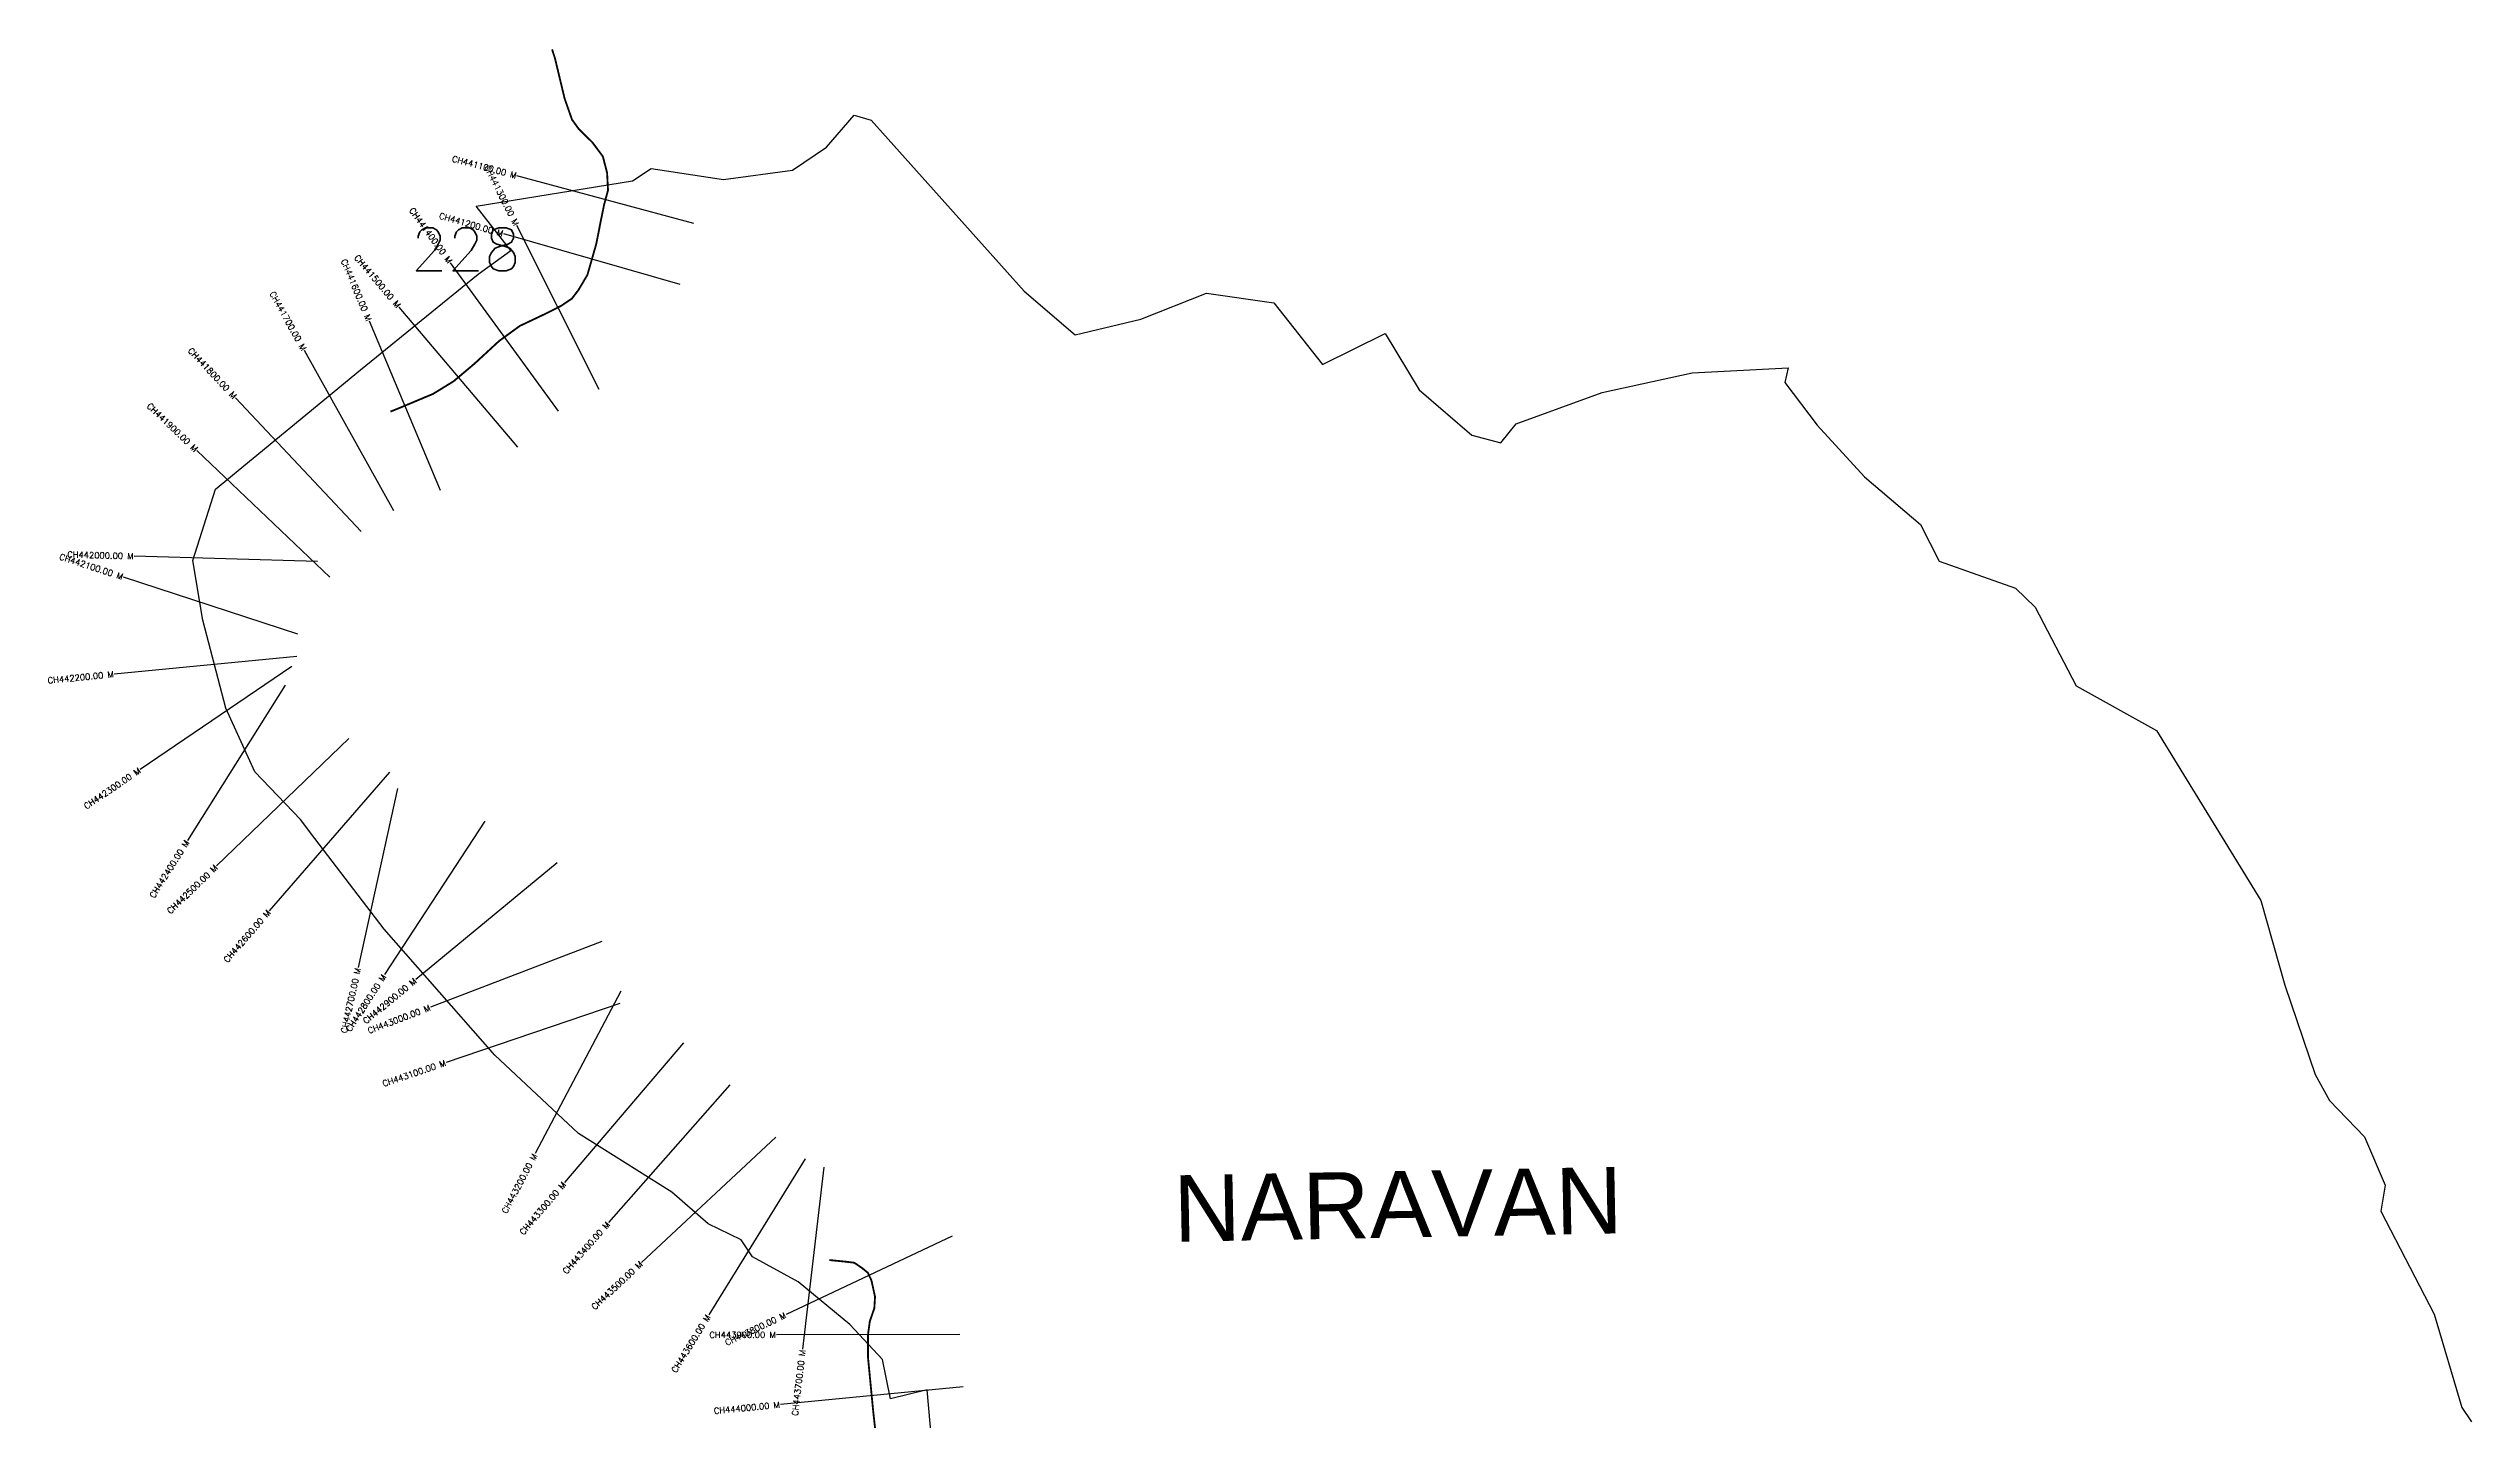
# Model space of a CAD drawing. Header units: metres. Extents: x 310041 to 314003, y 1915244 to 1919815.
# Drawn here: x 310041 to 314003, y 1917571 to 1919815 of the extents above; entities that cross this region are included whole.
import ezdxf
from ezdxf.enums import TextEntityAlignment as Align

# ---------------------------------------------------------------- set-up
doc = ezdxf.new("R2010")
doc.units = ezdxf.units.M
for name, color, linetype in [('CS', 134, 'Continuous'), ('CSMark', 6, 'Continuous'), ('NATURALLY PROTECTED', 3, 'Continuous'), ('VILLAGE NAME', 250, 'Continuous')]:
    doc.layers.add(name, color=color, linetype=linetype)
doc.styles.get("Standard").update_dxf_attribs({"font": 'simplex.shx'})

msp = doc.modelspace()

# ---------------------------------------------------------------- linework, layer by layer
at = {"color": 6, "flags": 128}
for points in [[(310740, 1919556.8), (310996, 1919598.2), (311026.5, 1919618.2), (311144.7, 1919600), (311257.4, 1919615.5), (311313, 1919653.3), (311358.1, 1919705.5), (311386.2, 1919697.5), (311636.3, 1919417.9), (311719.8, 1919346.1), (311827.3, 1919372), (311934.6, 1919414.4), (312044.6, 1919398.8), (312124, 1919297.6), (312226.8, 1919348.4), (312282.3, 1919256.2), (312368.5, 1919182.2), (312416.1, 1919169.5), (312440.7, 1919200.6), (312581.6, 1919251.8), (312728.6, 1919284), (312885.6, 1919292.3), (312880.4, 1919268.5), (312933.1, 1919198.4), (313010.6, 1919114.2), (313102.1, 1919036.3), (313133, 1918976.3), (313257.4, 1918931.8), (313289.7, 1918900.9), (313357, 1918772.6), (313488, 1918699.6), (313659.1, 1918421.3), (313698, 1918282.7), (313747.8, 1918137), (313771.4, 1918094.2), (313828.5, 1918034.8), (313862.4, 1917956.1), (313855.1, 1917913.6), (313942.5, 1917745.1), (313987.8, 1917592.4), (314003.4, 1917568.7)], [(311489.4, 1917486.4), (311477.7, 1917621.5), (311417.6, 1917606.3), (311404.6, 1917671.1), (311351.2, 1917728.3), (311266.6, 1917797.8), (311191.8, 1917838.6), (311173.7, 1917866.6), (311119.6, 1917892.5), (311060.3, 1917944.3), (310907.6, 1918040.2), (310770.4, 1918168.4), (310589.6, 1918374.5), (310476.2, 1918522.6), (310453, 1918553.6), (310378.2, 1918631.9), (310330.4, 1918735.7), (310292.8, 1918879.9), (310276.8, 1918977.5), (310313.5, 1919093.8), (310550.8, 1919288.8), (310743.4, 1919445.3), (310796.9, 1919484.1), (310740, 1919556.8)]]:
    msp.add_lwpolyline(points, dxfattribs=at)
at = {"layer": 'CS'}
for p, q in [((311096.3, 1919528.2), (310806.7, 1919606.2)), ((311073.5, 1919428.4), (310785.2, 1919511.2)), ((310941.2, 1919257), (310806.5, 1919525.1)), ((310875, 1919221.5), (310698.3, 1919464)), ((310808.2, 1919162.6), (310614.4, 1919391.6)), ((310681.5, 1919092), (310565.5, 1919368.7)), ((310605.3, 1919058.6), (310459.3, 1919320.6)), ((310552.2, 1919024.9), (310346.5, 1919243.2)), ((310500.5, 1918950), (310283.2, 1919156.9)), ((310480.6, 1918975.8), (310180.7, 1918984.2)), ((310448.2, 1918857), (310163.1, 1918950.1)), ((310446.9, 1918820.4), (310148.3, 1918791.6)), ((310438.8, 1918804), (310190.5, 1918635.6)), ((310427.8, 1918773.4), (310267.9, 1918519.6)), ((310531.7, 1918686.1), (310315.5, 1918478)), ((310598.2, 1918631.2), (310401.6, 1918404.6)), ((310611.5, 1918604.7), (310546.9, 1918311.7)), ((310754.2, 1918551.3), (310590.1, 1918300.2)), ((310872.8, 1918483.1), (310641.3, 1918292.3)), ((310945.6, 1918354.3), (310665.4, 1918247.1)), ((310976.7, 1918272.9), (310836.7, 1918007.5)), ((310975.1, 1918253), (310691, 1918156.6)), ((311078.9, 1918188.8), (310884.7, 1917960.2)), ((311155, 1918120), (310956.7, 1917894.9)), ((311229.9, 1918034.5), (311010.7, 1917829.7)), ((311277.9, 1917999), (311120.4, 1917743.7)), ((311308.6, 1917985.6), (311273.9, 1917687.6)), ((311518.4, 1917872.3), (311247, 1917744.5)), ((311530.9, 1917711.5), (311231, 1917711.2)), ((311536.3, 1917626.1), (311237.7, 1917597.2))]:
    msp.add_line(p, q, dxfattribs=at)
at = {"layer": 'NATURALLY PROTECTED', "const_width": 3, "flags": 128}
for points in [[(310864.2, 1919813), (310868.8, 1919799.1), (310884.7, 1919732.7), (310896.9, 1919698), (310907.8, 1919683), (310930.2, 1919660.9), (310947.3, 1919637.9), (310954.2, 1919611.3), (310955.7, 1919582.7), (310949.4, 1919559.4), (310943.8, 1919532), (310936.4, 1919494.5), (310922, 1919444.3), (310907.4, 1919419.6), (310896.5, 1919405.4), (310879.1, 1919393.7), (310854.4, 1919381.2), (310811.4, 1919360.8), (310777.6, 1919336.2), (310738, 1919299.7), (310703.4, 1919270.5), (310669.6, 1919249.7), (310619.2, 1919228.6), (310599.9, 1919220.7)], [(311317.7, 1917833.5), (311343.6, 1917830.9), (311358.4, 1917829.1), (311371, 1917820.6), (311380.6, 1917812.8), (311386.5, 1917800.3), (311392.4, 1917773.6), (311391.3, 1917754.8), (311383.9, 1917733.4), (311380.9, 1917711.6), (311381, 1917673.4), (311389.4, 1917586.3), (311394.3, 1917541.9)]]:
    msp.add_lwpolyline(points, dxfattribs=at)

# ---------------------------------------------------------------- texts
at = {"insert": (310633, 1919521.1), "char_height": 70, "attachment_point": 1}
msp.add_mtext_dynamic_manual_height_columns('228', width=95.172, gutter_width=1, heights=[0], dxfattribs=at)
at = {"layer": 'CSMark'}
for s, rotation, p in [('CH441100.00 M', 344.9213, (310805.7, 1919606.5)), ('CH441300.00 M', 296.6719, (310806.1, 1919525.9)), ('CH441400.00 M', 306.0791, (310697.7, 1919464.8)), ('CH441200.00 M', 343.9695, (310784.2, 1919511.5)), ('CH441600.00 M', 292.7477, (310565.1, 1919369.6)), ('CH441500.00 M', 310.2433, (310613.7, 1919392.4)), ('CH441700.00 M', 299.1398, (310458.8, 1919321.5)), ('CH441800.00 M', 313.296, (310345.8, 1919244)), ('CH441900.00 M', 316.4136, (310282.5, 1919157.6)), ('CH442100.00 M', 341.9133, (310162.1, 1918950.4)), ('CH442000.00 M', 358.3846, (310179.7, 1918984.2)), ('CH442200.00 M', 5.5212, (310147.3, 1918791.5)), ('CH442300.00 M', 34.1484, (310189.7, 1918635)), ('CH442400.00 M', 57.7976, (310267.3, 1918518.7)), ('CH442500.00 M', 43.9024, (310314.8, 1918477.3)), ('CH442600.00 M', 49.0442, (310400.9, 1918403.9)), ('CH442700.00 M', 77.583, (310546.7, 1918310.7)), ('CH442800.00 M', 56.8556, (310589.6, 1918299.3)), ('CH442900.00 M', 39.496, (310640.5, 1918291.7)), ('CH443000.00 M', 20.9345, (310664.5, 1918246.7)), ('CH443100.00 M', 18.74, (310690, 1918156.3)), ('CH443200.00 M', 62.1899, (310836.2, 1918006.6)), ('CH443300.00 M', 49.6602, (310884.1, 1917959.4)), ('CH443400.00 M', 48.6104, (310956, 1917894.2)), ('CH443500.00 M', 43.0502, (311010, 1917829)), ('CH443800.00 M', 25.2148, (311246.1, 1917744)), ('CH443600.00 M', 58.3218, (311119.9, 1917742.9)), ('CH443900.00 M', 0.0603, (311230, 1917711.2)), ('CH443700.00 M', 83.358, (311273.8, 1917686.6)), ('CH444000.00 M', 5.5187, (311236.7, 1917597.1))]:
    msp.add_text(s, height=10, rotation=rotation, dxfattribs=at).set_placement(p, align=Align.MIDDLE_RIGHT)
at = {"layer": 'VILLAGE NAME', "insert": (311879.5, 1917971.9), "char_height": 108.748, "attachment_point": 1, "rotation": 1.1028}
msp.add_mtext_dynamic_manual_height_columns('{\\fArial|b0|i0|c0|p34;NARAVAN}', width=1571.314, gutter_width=543.7, heights=[0], dxfattribs=at)

doc.saveas('drawing.dxf')
